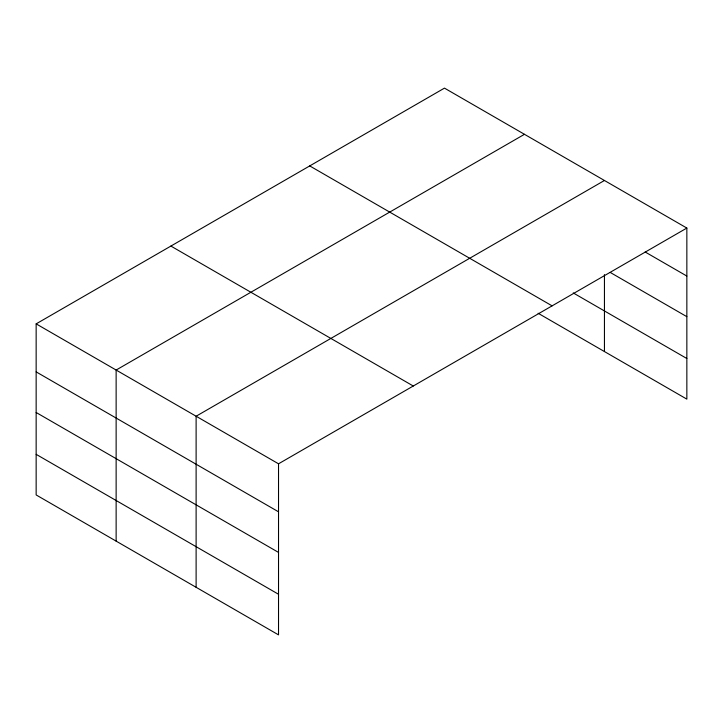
<?xml version="1.0" encoding="UTF-8"?>
<svg xmlns="http://www.w3.org/2000/svg" width="723" height="723" viewBox="0 0 723 723"><rect width="100%" height="100%" fill="white"/><g stroke="black" fill="none" stroke-linecap="round" stroke-linejoin="round"><path stroke-width="1.08" d="M538.12 313.258L686.85 399.132L686.85 228.061L444.473 88.125L36.15 323.868L36.15 494.939L278.527 634.875L278.527 463.805L36.15 323.868M524.464 134.306L116.132 370.049L116.132 541.12M604.446 180.479L196.114 416.222L196.114 587.302M278.527 463.805L686.85 228.061M645.16 251.993L686.85 276.059M610.257 272.454L686.85 316.674M573.231 292.923L686.85 358.518M309.733 165.919L552.101 305.856M170.899 246.073L413.267 386.01M36.15 371.875L278.527 511.812M36.15 412.49L278.527 552.417M36.15 454.333L278.527 594.261M604.446 274.604L604.446 351.55"/></g></svg>
